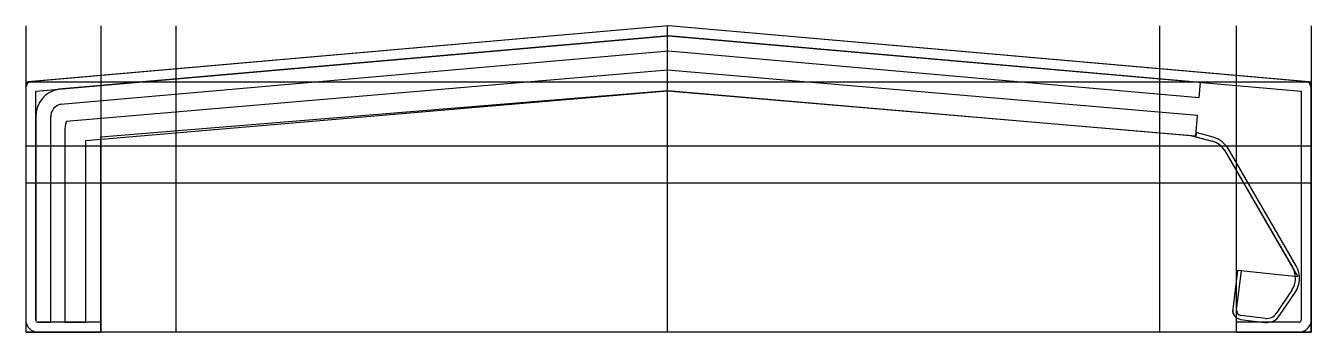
# Model space of a CAD drawing. Extents: x -128 to 129, y -30 to 31.
import ezdxf

# ---------------------------------------------------------------- set-up
doc = ezdxf.new("R2010")
doc.units = 0
doc.layers.get('0').update_dxf_attribs({"linetype": 'CONTINUOUS'})

msp = doc.modelspace()

# ---------------------------------------------------------------- linework, layer by layer
at = {"linetype": 'CONTINUOUS'}
for p, q in [((-127.96, 31.38), (-127.96, -29.88)), ((0.59, 31.37), (-127.96, 20.12)), ((0.59, 31.37), (-127.46, 20.16)), ((-112.96, 31.38), (-112.96, -29.88)), ((-97.96, 31.38), (-97.96, -29.88)), ((0.41, -29.88), (0.41, 31.38)), ((129.14, 20.12), (0.59, 31.37)), ((128.62, 20.17), (0.59, 31.37)), ((98.78, 31.38), (98.78, -29.88)), ((114.14, 31.38), (114.14, -29.88)), ((129.14, 31.38), (129.14, -29.88)), ((-125.96, 18.29), (0.59, 29.36)), ((0.59, 29.36), (-121.33, 18.69)), ((0.59, 29.36), (127.14, 18.29)), ((106.96, 20.05), (0.59, 29.36)), ((-120.92, 15.72), (0.59, 26.35)), ((0.59, 26.35), (106.7, 17.07)), ((0.41, 22.48), (-119.84, 12.21)), ((106.39, 13.47), (0.41, 22.48)), ((129.14, 20.12), (-127.96, 20.12)), ((-127.96, 20.12), (-127.96, -29.88)), ((-127.96, 18.67), (-127.96, -27.38)), ((-125.96, -27.38), (-125.96, 18.29)), ((-115.96, 8.45), (0.38, 18.37)), ((-112.96, 9.21), (0.41, 18.41)), ((0.38, 18.37), (106.04, 9.4)), ((0.41, 18.41), (105, 9.45)), ((106.7, 17.07), (106.96, 20.05)), ((127.14, 18.29), (127.14, -27.38)), ((129.14, -29.88), (129.14, 20.12)), ((129.14, -27.36), (129.14, 18.63)), ((-125.96, 13.21), (-125.96, -27.38)), ((-122.96, -27.88), (-122.96, 13.21)), ((106.04, 9.4), (106.39, 13.47)), ((-120.16, 10.24), (-120.16, -27.88)), ((-115.96, -27.88), (-115.96, 8.45)), ((-112.96, -29.88), (-112.96, 9.21)), ((105, 9.45), (109.29, 8.33)), ((106.09, 10.01), (106.02, 9.19)), ((106.02, 9.19), (109.29, 8.33)), ((109.53, 9.09), (106.09, 10.01)), ((-127.96, 7.4), (129.14, 7.4)), ((111.77, 6.54), (126.45, -18.78)), ((111.77, 6.54), (125.42, -17.01)), ((126.12, -16.61), (112.45, 6.95)), ((-127.96, 0), (129.14, 0)), ((114.38, -17.51), (113.42, -25.29)), ((114.38, -17.51), (113.42, -25.29)), ((114.21, -25.39), (115.17, -17.59)), ((126.45, -18.78), (114.38, -17.51)), ((115.17, -17.59), (114.38, -17.51)), ((125.27, -21.46), (122.14, -26.11)), ((122.8, -26.55), (125.93, -21.91)), ((-112.96, -27.88), (-125.46, -27.88)), ((-125.46, -27.88), (-122.96, -27.88)), ((-120.16, -27.88), (-115.96, -27.88)), ((-112.96, -29.88), (-112.96, -27.88)), ((114.14, -26.96), (114.14, -29.88)), ((126.64, -27.88), (114.14, -27.88)), ((114.14, -27.88), (114.14, -29.88)), ((114.99, -27.3), (119.85, -27.9)), ((119.95, -27.1), (115.08, -26.5)), ((129.14, -29.88), (-127.96, -29.88)), ((-127.96, -29.88), (-112.96, -29.88)), ((-125.46, -29.88), (-112.96, -29.88)), ((114.14, -29.88), (129.14, -29.88)), ((114.14, -29.88), (126.64, -29.88))]:
    msp.add_line(p, q, dxfattribs=at)
for centre, radius, start, end in [((-125.46, 18.66), 2.5, 143.1293, 179.7702), ((-120.4, 13.21), 5.56, 99.6289, 179.9828), ((126.64, 18.64), 2.5, 359.6872, 37.6286), ((-120.4, 13.21), 2.56, 101.7197, 180.0754), ((-113.96, 10.24), 6.2, 161.5114, 180.0359), ((108.22, 4.27), 4.2, 30.8275, 75.2885), ((108.22, 4.27), 4.2, 30.8275, 75.2885), ((108.23, 4.26), 5, 30.904, 74.9282), ((121.79, -19.12), 4.2, 326.0597, 30.0791), ((121.79, -19.11), 5, 325.9184, 29.9753), ((115.21, -25.51), 1.8, 172.9803, 233.6651), ((115.21, -25.51), 1.8, 172.8827, 263.1037), ((115.2, -25.51), 1, 173.2463, 262.9312), ((-125.46, -27.38), 2.5, 180, 270), ((-125.46, -27.38), 0.5, 180, 270), ((-125.46, -27.38), 0.5, 180, 270), ((120.23, -24.82), 3.1, 263.0388, 326.1414), ((120.24, -24.82), 2.3, 262.8273, 325.8238), ((126.64, -27.38), 2.5, 269.9982, 0.4584), ((126.64, -27.38), 0.5, 270, 0)]:
    msp.add_arc(centre, radius, start, end, dxfattribs=at)

doc.saveas('drawing.dxf')
